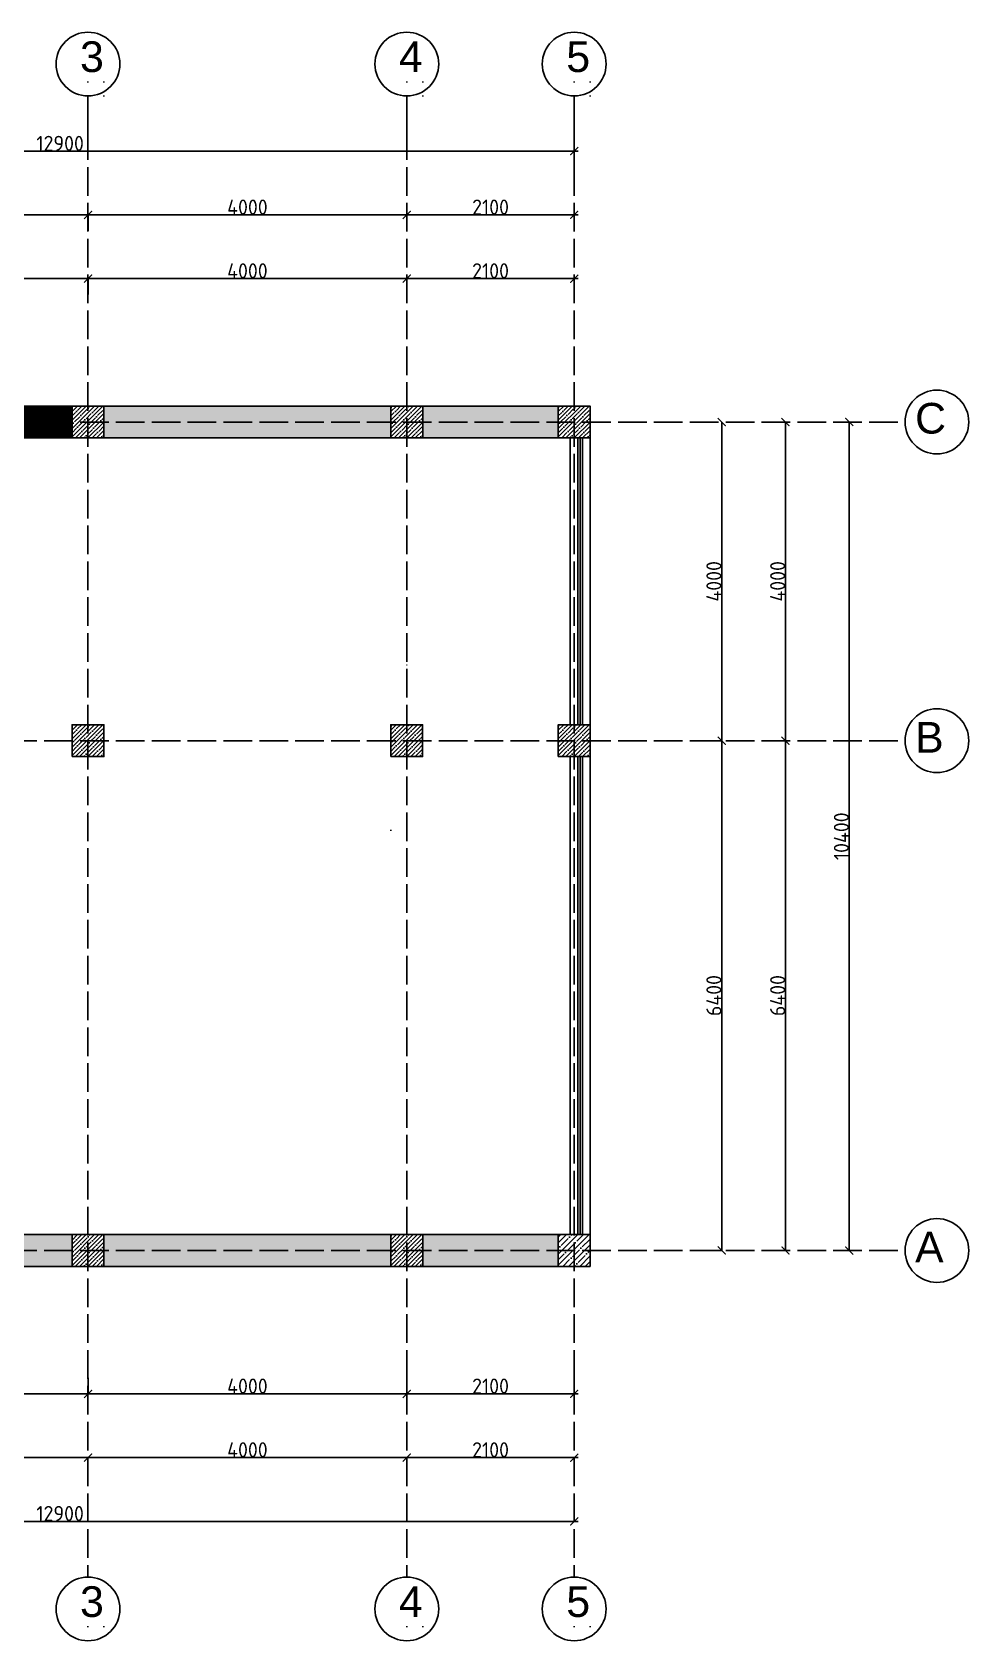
# Model space of a CAD drawing. Header units: millimetres. Extents: x -178199094 to 13669908, y -30538122 to 6091408.
# Drawn here: x 6730033 to 6741783, y 357787 to 377981 of the extents above; entities that cross this region are included whole.
import ezdxf

# ---------------------------------------------------------------- set-up
doc = ezdxf.new("R2010")
doc.units = ezdxf.units.MM
doc.linetypes.add('ACAD_ISO02W100', pattern=[15, 12, -3])
doc.layers.add('Plan 1', color=7, linetype='Continuous')
doc.styles.add('gost', font='GOST Common.ttf')
doc.styles.get("Standard").update_dxf_attribs({"font": 'arial.ttf'})
doc.dimstyles.new('GOST', dxfattribs={"dimtxt": 190, "dimasz": 100, "dimexe": 0.18, "dimexo": 0.06, "dimgap": 3, "dimtad": 1, "dimdec": 0, "dimzin": 0, "dimdsep": 46, "dimtxsty": 'gost', "dimblk": 'ARCHTICK', "dimcen": 0.09, "dimclrt": 256, "dimadec": 0, "dimazin": 0, "dimtfac": 1, "dimtdec": 0, "dimtofl": 0, "dimtmove": 0, "dimatfit": 3, "dimldrblk": 'ARCHTICK', "dimfxl": 200, "dimfxlon": 1, "dimtolj": 1, "dimtzin": 0, "dimarcsym": 0})

# ---------------------------------------------------------------- blocks, each defined once
blk = doc.blocks.new('_ArchTick')
at = {"color": 0, "linetype": 'ByBlock', "const_width": 0.15}
blk.add_lwpolyline([(-0.5, -0.5), (0.5, 0.5)], dxfattribs=at)
blk = doc.blocks.new('*D259')
at = {"color": 0, "lineweight": -2, "transparency": 16777216}
for p, q in [((6725933, 374687), (6725933, 374887)), ((6725933, 374887), (6730733, 374887)), ((6730733, 374687), (6730733, 374887))]:
    blk.add_line(p, q, dxfattribs=at)
at = {"layer": 'Defpoints', "color": 0, "transparency": 16777216}
for p in [(6730733, 374887), (6725933, 373087), (6730733, 373087)]:
    blk.add_point(p, dxfattribs=at)
at = {"color": 0, "lineweight": -2, "transparency": 16777216, "xscale": 100, "yscale": 100, "zscale": 100, "rotation": 180}
blk.add_blockref('_ArchTick', (6725933, 374887), dxfattribs=at)
at = {"color": 0, "lineweight": -2, "transparency": 16777216, "xscale": 100, "yscale": 100, "zscale": 100}
blk.add_blockref('_ArchTick', (6730733, 374887), dxfattribs=at)
at = {"transparency": 16777216, "insert": (6728333, 374985), "char_height": 190, "attachment_point": 5, "style": 'gost'}
blk.add_mtext('\\A1;4800', dxfattribs=at)
blk = doc.blocks.new('*D260')
at = {"color": 0, "lineweight": -2, "transparency": 16777216}
for p, q in [((6730733, 374687), (6730733, 374887)), ((6730733, 374887), (6734733, 374887)), ((6734733, 374687), (6734733, 374887))]:
    blk.add_line(p, q, dxfattribs=at)
at = {"layer": 'Defpoints', "color": 0, "transparency": 16777216}
for p in [(6734733, 374887), (6730733, 373087), (6734733, 373087)]:
    blk.add_point(p, dxfattribs=at)
at = {"color": 0, "lineweight": -2, "transparency": 16777216, "xscale": 100, "yscale": 100, "zscale": 100, "rotation": 180}
blk.add_blockref('_ArchTick', (6730733, 374887), dxfattribs=at)
at = {"color": 0, "lineweight": -2, "transparency": 16777216, "xscale": 100, "yscale": 100, "zscale": 100}
blk.add_blockref('_ArchTick', (6734733, 374887), dxfattribs=at)
at = {"transparency": 16777216, "insert": (6732733, 374985), "char_height": 190, "attachment_point": 5, "style": 'gost'}
blk.add_mtext('\\A1;4000', dxfattribs=at)
blk = doc.blocks.new('*D261')
at = {"color": 0, "lineweight": -2, "transparency": 16777216}
for p, q in [((6734733, 374687), (6734733, 374887)), ((6734733, 374887), (6736833, 374887)), ((6736833, 374687), (6736833, 374887))]:
    blk.add_line(p, q, dxfattribs=at)
at = {"layer": 'Defpoints', "color": 0, "transparency": 16777216}
for p in [(6736833, 374887), (6734733, 373087), (6736833, 373087)]:
    blk.add_point(p, dxfattribs=at)
at = {"color": 0, "lineweight": -2, "transparency": 16777216, "xscale": 100, "yscale": 100, "zscale": 100, "rotation": 180}
blk.add_blockref('_ArchTick', (6734733, 374887), dxfattribs=at)
at = {"color": 0, "lineweight": -2, "transparency": 16777216, "xscale": 100, "yscale": 100, "zscale": 100}
blk.add_blockref('_ArchTick', (6736833, 374887), dxfattribs=at)
at = {"transparency": 16777216, "insert": (6735783, 374985), "char_height": 190, "attachment_point": 5, "style": 'gost'}
blk.add_mtext('\\A1;2100', dxfattribs=at)
blk = doc.blocks.new('*D244')
at = {"color": 0, "lineweight": -2, "transparency": 16777216}
for p, q in [((6725933, 375487), (6725933, 375687)), ((6725933, 375687), (6730733, 375687)), ((6730733, 375487), (6730733, 375687))]:
    blk.add_line(p, q, dxfattribs=at)
at = {"layer": 'Defpoints', "color": 0, "transparency": 16777216}
for p in [(6730733, 375687), (6725933, 373087), (6730733, 373087)]:
    blk.add_point(p, dxfattribs=at)
at = {"color": 0, "lineweight": -2, "transparency": 16777216, "xscale": 100, "yscale": 100, "zscale": 100, "rotation": 180}
blk.add_blockref('_ArchTick', (6725933, 375687), dxfattribs=at)
at = {"color": 0, "lineweight": -2, "transparency": 16777216, "xscale": 100, "yscale": 100, "zscale": 100}
blk.add_blockref('_ArchTick', (6730733, 375687), dxfattribs=at)
at = {"transparency": 16777216, "insert": (6728333, 375785), "char_height": 190, "attachment_point": 5, "style": 'gost'}
blk.add_mtext('\\A1;4800', dxfattribs=at)
blk = doc.blocks.new('*D245')
at = {"color": 0, "lineweight": -2, "transparency": 16777216}
for p, q in [((6730733, 375487), (6730733, 375687)), ((6730733, 375687), (6734733, 375687)), ((6734733, 375487), (6734733, 375687))]:
    blk.add_line(p, q, dxfattribs=at)
at = {"layer": 'Defpoints', "color": 0, "transparency": 16777216}
for p in [(6734733, 375687), (6730733, 373087), (6734733, 373087)]:
    blk.add_point(p, dxfattribs=at)
at = {"color": 0, "lineweight": -2, "transparency": 16777216, "xscale": 100, "yscale": 100, "zscale": 100, "rotation": 180}
blk.add_blockref('_ArchTick', (6730733, 375687), dxfattribs=at)
at = {"color": 0, "lineweight": -2, "transparency": 16777216, "xscale": 100, "yscale": 100, "zscale": 100}
blk.add_blockref('_ArchTick', (6734733, 375687), dxfattribs=at)
at = {"transparency": 16777216, "insert": (6732733, 375785), "char_height": 190, "attachment_point": 5, "style": 'gost'}
blk.add_mtext('\\A1;4000', dxfattribs=at)
blk = doc.blocks.new('*D246')
at = {"color": 0, "lineweight": -2, "transparency": 16777216}
for p, q in [((6734733, 375487), (6734733, 375687)), ((6734733, 375687), (6736833, 375687)), ((6736833, 375487), (6736833, 375687))]:
    blk.add_line(p, q, dxfattribs=at)
at = {"layer": 'Defpoints', "color": 0, "transparency": 16777216}
for p in [(6736833, 375687), (6734733, 373087), (6736833, 373087)]:
    blk.add_point(p, dxfattribs=at)
at = {"color": 0, "lineweight": -2, "transparency": 16777216, "xscale": 100, "yscale": 100, "zscale": 100, "rotation": 180}
blk.add_blockref('_ArchTick', (6734733, 375687), dxfattribs=at)
at = {"color": 0, "lineweight": -2, "transparency": 16777216, "xscale": 100, "yscale": 100, "zscale": 100}
blk.add_blockref('_ArchTick', (6736833, 375687), dxfattribs=at)
at = {"transparency": 16777216, "insert": (6735783, 375785), "char_height": 190, "attachment_point": 5, "style": 'gost'}
blk.add_mtext('\\A1;2100', dxfattribs=at)
blk = doc.blocks.new('*D247')
at = {"color": 0, "lineweight": -2, "transparency": 16777216}
for p, q in [((6723933, 376287), (6723933, 376487)), ((6723933, 376487), (6736833, 376487)), ((6736833, 376287), (6736833, 376487))]:
    blk.add_line(p, q, dxfattribs=at)
at = {"layer": 'Defpoints', "color": 0, "transparency": 16777216}
for p in [(6736833, 376487), (6723933, 373087), (6736833, 373087)]:
    blk.add_point(p, dxfattribs=at)
at = {"color": 0, "lineweight": -2, "transparency": 16777216, "xscale": 100, "yscale": 100, "zscale": 100, "rotation": 180}
blk.add_blockref('_ArchTick', (6723933, 376487), dxfattribs=at)
at = {"color": 0, "lineweight": -2, "transparency": 16777216, "xscale": 100, "yscale": 100, "zscale": 100}
blk.add_blockref('_ArchTick', (6736833, 376487), dxfattribs=at)
at = {"transparency": 16777216, "insert": (6730383, 376585), "char_height": 190, "attachment_point": 5, "style": 'gost'}
blk.add_mtext('\\A1;12900', dxfattribs=at)
blk = doc.blocks.new('*D264')
at = {"color": 0, "lineweight": -2, "transparency": 16777216}
for p, q in [((6725933, 361087), (6725933, 360887)), ((6730733, 361087), (6730733, 360887)), ((6725933, 360887), (6730733, 360887))]:
    blk.add_line(p, q, dxfattribs=at)
at = {"layer": 'Defpoints', "color": 0, "transparency": 16777216}
for p in [(6725933, 362687), (6730733, 362687), (6730733, 360887)]:
    blk.add_point(p, dxfattribs=at)
at = {"color": 0, "lineweight": -2, "transparency": 16777216, "xscale": 100, "yscale": 100, "zscale": 100, "rotation": 180}
blk.add_blockref('_ArchTick', (6725933, 360887), dxfattribs=at)
at = {"color": 0, "lineweight": -2, "transparency": 16777216, "xscale": 100, "yscale": 100, "zscale": 100}
blk.add_blockref('_ArchTick', (6730733, 360887), dxfattribs=at)
at = {"transparency": 16777216, "insert": (6728333, 360985), "char_height": 190, "attachment_point": 5, "style": 'gost'}
blk.add_mtext('\\A1;4800', dxfattribs=at)
blk = doc.blocks.new('*D267')
at = {"color": 0, "lineweight": -2, "transparency": 16777216}
for p, q in [((6730733, 361087), (6730733, 360887)), ((6734733, 361087), (6734733, 360887)), ((6730733, 360887), (6734733, 360887))]:
    blk.add_line(p, q, dxfattribs=at)
at = {"layer": 'Defpoints', "color": 0, "transparency": 16777216}
for p in [(6730733, 362687), (6734733, 362687), (6734733, 360887)]:
    blk.add_point(p, dxfattribs=at)
at = {"color": 0, "lineweight": -2, "transparency": 16777216, "xscale": 100, "yscale": 100, "zscale": 100, "rotation": 180}
blk.add_blockref('_ArchTick', (6730733, 360887), dxfattribs=at)
at = {"color": 0, "lineweight": -2, "transparency": 16777216, "xscale": 100, "yscale": 100, "zscale": 100}
blk.add_blockref('_ArchTick', (6734733, 360887), dxfattribs=at)
at = {"transparency": 16777216, "insert": (6732733, 360985), "char_height": 190, "attachment_point": 5, "style": 'gost'}
blk.add_mtext('\\A1;4000', dxfattribs=at)
blk = doc.blocks.new('*D268')
at = {"color": 0, "lineweight": -2, "transparency": 16777216}
for p, q in [((6734733, 361087), (6734733, 360887)), ((6736833, 361087), (6736833, 360887)), ((6734733, 360887), (6736833, 360887))]:
    blk.add_line(p, q, dxfattribs=at)
at = {"layer": 'Defpoints', "color": 0, "transparency": 16777216}
for p in [(6734733, 362687), (6736833, 362687), (6736833, 360887)]:
    blk.add_point(p, dxfattribs=at)
at = {"color": 0, "lineweight": -2, "transparency": 16777216, "xscale": 100, "yscale": 100, "zscale": 100, "rotation": 180}
blk.add_blockref('_ArchTick', (6734733, 360887), dxfattribs=at)
at = {"color": 0, "lineweight": -2, "transparency": 16777216, "xscale": 100, "yscale": 100, "zscale": 100}
blk.add_blockref('_ArchTick', (6736833, 360887), dxfattribs=at)
at = {"transparency": 16777216, "insert": (6735783, 360985), "char_height": 190, "attachment_point": 5, "style": 'gost'}
blk.add_mtext('\\A1;2100', dxfattribs=at)
blk = doc.blocks.new('*D254')
at = {"color": 0, "lineweight": -2, "transparency": 16777216}
for p, q in [((6725933, 360287), (6725933, 360087)), ((6725933, 360087), (6730733, 360087)), ((6730733, 360087), (6730733, 360087))]:
    blk.add_line(p, q, dxfattribs=at)
at = {"layer": 'Defpoints', "color": 0, "transparency": 16777216}
for p in [(6725933, 362687), (6730733, 360087), (6730733, 360087)]:
    blk.add_point(p, dxfattribs=at)
at = {"color": 0, "lineweight": -2, "transparency": 16777216, "xscale": 100, "yscale": 100, "zscale": 100, "rotation": 180}
blk.add_blockref('_ArchTick', (6725933, 360087), dxfattribs=at)
at = {"color": 0, "lineweight": -2, "transparency": 16777216, "xscale": 100, "yscale": 100, "zscale": 100}
blk.add_blockref('_ArchTick', (6730733, 360087), dxfattribs=at)
at = {"transparency": 16777216, "insert": (6728333, 360185), "char_height": 190, "attachment_point": 5, "style": 'gost'}
blk.add_mtext('\\A1;4800', dxfattribs=at)
blk = doc.blocks.new('*D255')
at = {"color": 0, "lineweight": -2, "transparency": 16777216}
for p, q in [((6730733, 360087), (6730733, 360087)), ((6730733, 360087), (6734733, 360087)), ((6734733, 360087), (6734733, 360087))]:
    blk.add_line(p, q, dxfattribs=at)
at = {"layer": 'Defpoints', "color": 0, "transparency": 16777216}
for p in [(6730733, 360087), (6734733, 360087), (6734733, 360087)]:
    blk.add_point(p, dxfattribs=at)
at = {"color": 0, "lineweight": -2, "transparency": 16777216, "xscale": 100, "yscale": 100, "zscale": 100, "rotation": 180}
blk.add_blockref('_ArchTick', (6730733, 360087), dxfattribs=at)
at = {"color": 0, "lineweight": -2, "transparency": 16777216, "xscale": 100, "yscale": 100, "zscale": 100}
blk.add_blockref('_ArchTick', (6734733, 360087), dxfattribs=at)
at = {"transparency": 16777216, "insert": (6732733, 360185), "char_height": 190, "attachment_point": 5, "style": 'gost'}
blk.add_mtext('\\A1;4000', dxfattribs=at)
blk = doc.blocks.new('*D256')
at = {"color": 0, "lineweight": -2, "transparency": 16777216}
for p, q in [((6734733, 360087), (6734733, 360087)), ((6734733, 360087), (6736833, 360087)), ((6736833, 360087), (6736833, 360087))]:
    blk.add_line(p, q, dxfattribs=at)
at = {"layer": 'Defpoints', "color": 0, "transparency": 16777216}
for p in [(6734733, 360087), (6736833, 360087), (6736833, 360087)]:
    blk.add_point(p, dxfattribs=at)
at = {"color": 0, "lineweight": -2, "transparency": 16777216, "xscale": 100, "yscale": 100, "zscale": 100, "rotation": 180}
blk.add_blockref('_ArchTick', (6734733, 360087), dxfattribs=at)
at = {"color": 0, "lineweight": -2, "transparency": 16777216, "xscale": 100, "yscale": 100, "zscale": 100}
blk.add_blockref('_ArchTick', (6736833, 360087), dxfattribs=at)
at = {"transparency": 16777216, "insert": (6735783, 360185), "char_height": 190, "attachment_point": 5, "style": 'gost'}
blk.add_mtext('\\A1;2100', dxfattribs=at)
blk = doc.blocks.new('*D269')
at = {"color": 0, "lineweight": -2, "transparency": 16777216}
for p, q in [((6723933, 359487), (6723933, 359287)), ((6736833, 359487), (6736833, 359287)), ((6723933, 359287), (6736833, 359287))]:
    blk.add_line(p, q, dxfattribs=at)
at = {"layer": 'Defpoints', "color": 0, "transparency": 16777216}
for p in [(6723933, 362687), (6736833, 362687), (6736833, 359287)]:
    blk.add_point(p, dxfattribs=at)
at = {"color": 0, "lineweight": -2, "transparency": 16777216, "xscale": 100, "yscale": 100, "zscale": 100, "rotation": 180}
blk.add_blockref('_ArchTick', (6723933, 359287), dxfattribs=at)
at = {"color": 0, "lineweight": -2, "transparency": 16777216, "xscale": 100, "yscale": 100, "zscale": 100}
blk.add_blockref('_ArchTick', (6736833, 359287), dxfattribs=at)
at = {"transparency": 16777216, "insert": (6730383, 359385), "char_height": 190, "attachment_point": 5, "style": 'gost'}
blk.add_mtext('\\A1;12900', dxfattribs=at)
blk = doc.blocks.new('*D270')
at = {"color": 0, "lineweight": -2, "transparency": 16777216}
for p, q in [((6738483, 369087), (6738683, 369087)), ((6738683, 362687), (6738683, 369087)), ((6738483, 362687), (6738683, 362687))]:
    blk.add_line(p, q, dxfattribs=at)
at = {"layer": 'Defpoints', "color": 0, "transparency": 16777216}
for p in [(6736833, 369087), (6738683, 369087), (6736833, 362687)]:
    blk.add_point(p, dxfattribs=at)
at = {"color": 0, "lineweight": -2, "transparency": 16777216, "xscale": 100, "yscale": 100, "zscale": 100}
for p, rotation in [((6738683, 369087), 90), ((6738683, 362687), 270)]:
    blk.add_blockref('_ArchTick', p, dxfattribs=dict(at, rotation=rotation))
at = {"transparency": 16777216, "insert": (6738585, 365887), "char_height": 190, "attachment_point": 5, "rotation": 90, "style": 'gost'}
blk.add_mtext('\\A1;6400', dxfattribs=at)
blk = doc.blocks.new('*D271')
at = {"color": 0, "lineweight": -2, "transparency": 16777216}
for p, q in [((6738683, 373087), (6738683, 373087)), ((6738683, 369087), (6738683, 373087)), ((6738483, 369087), (6738683, 369087))]:
    blk.add_line(p, q, dxfattribs=at)
at = {"layer": 'Defpoints', "color": 0, "transparency": 16777216}
for p in [(6738683, 373087), (6738683, 373087), (6736833, 369087)]:
    blk.add_point(p, dxfattribs=at)
at = {"color": 0, "lineweight": -2, "transparency": 16777216, "xscale": 100, "yscale": 100, "zscale": 100}
for p, rotation in [((6738683, 373087), 90), ((6738683, 369087), 270)]:
    blk.add_blockref('_ArchTick', p, dxfattribs=dict(at, rotation=rotation))
at = {"transparency": 16777216, "insert": (6738585, 371087), "char_height": 190, "attachment_point": 5, "rotation": 90, "style": 'gost'}
blk.add_mtext('\\A1;4000', dxfattribs=at)
blk = doc.blocks.new('*D272')
at = {"color": 0, "lineweight": -2, "transparency": 16777216}
for p, q in [((6739483, 369087), (6739483, 369087)), ((6739483, 362687), (6739483, 369087)), ((6739483, 362687), (6739483, 362687))]:
    blk.add_line(p, q, dxfattribs=at)
at = {"layer": 'Defpoints', "color": 0, "transparency": 16777216}
for p in [(6739483, 369087), (6739483, 369087), (6739483, 362687)]:
    blk.add_point(p, dxfattribs=at)
at = {"color": 0, "lineweight": -2, "transparency": 16777216, "xscale": 100, "yscale": 100, "zscale": 100}
for p, rotation in [((6739483, 369087), 90), ((6739483, 362687), 270)]:
    blk.add_blockref('_ArchTick', p, dxfattribs=dict(at, rotation=rotation))
at = {"transparency": 16777216, "insert": (6739385, 365887), "char_height": 190, "attachment_point": 5, "rotation": 90, "style": 'gost'}
blk.add_mtext('\\A1;6400', dxfattribs=at)
blk = doc.blocks.new('*D273')
at = {"color": 0, "lineweight": -2, "transparency": 16777216}
for p, q in [((6739483, 373087), (6739483, 373087)), ((6739483, 369087), (6739483, 373087)), ((6739483, 369087), (6739483, 369087))]:
    blk.add_line(p, q, dxfattribs=at)
at = {"layer": 'Defpoints', "color": 0, "transparency": 16777216}
for p in [(6739483, 373087), (6739483, 373087), (6739483, 369087)]:
    blk.add_point(p, dxfattribs=at)
at = {"color": 0, "lineweight": -2, "transparency": 16777216, "xscale": 100, "yscale": 100, "zscale": 100}
for p, rotation in [((6739483, 373087), 90), ((6739483, 369087), 270)]:
    blk.add_blockref('_ArchTick', p, dxfattribs=dict(at, rotation=rotation))
at = {"transparency": 16777216, "insert": (6739385, 371087), "char_height": 190, "attachment_point": 5, "rotation": 90, "style": 'gost'}
blk.add_mtext('\\A1;4000', dxfattribs=at)
blk = doc.blocks.new('*D257')
at = {"color": 0, "lineweight": -2, "transparency": 16777216}
for p, q in [((6740083, 373087), (6740283, 373087)), ((6740283, 362687), (6740283, 373087)), ((6740083, 362687), (6740283, 362687))]:
    blk.add_line(p, q, dxfattribs=at)
at = {"layer": 'Defpoints', "color": 0, "transparency": 16777216}
for p in [(6736833, 373087), (6740283, 373087), (6736833, 362687)]:
    blk.add_point(p, dxfattribs=at)
at = {"color": 0, "lineweight": -2, "transparency": 16777216, "xscale": 100, "yscale": 100, "zscale": 100}
for p, rotation in [((6740283, 373087), 90), ((6740283, 362687), 270)]:
    blk.add_blockref('_ArchTick', p, dxfattribs=dict(at, rotation=rotation))
at = {"transparency": 16777216, "insert": (6740185, 367887), "char_height": 190, "attachment_point": 5, "rotation": 90, "style": 'gost'}
blk.add_mtext('\\A1;10400', dxfattribs=at)

msp = doc.modelspace()

# ---------------------------------------------------------------- hatches: boundary and pattern name
at = {"true_color": 0x636466, "transparency": 33554687}
h = msp.add_hatch(color=251, dxfattribs=at)
h.dxf.hatch_style = 1
h.paths.add_polyline_path([(6724332.86757, 372886.93833), (6724472.86757, 372886.93833), (6724472.86757, 373086.93833), (6724132.86757, 373086.93833), (6724132.86757, 372886.93833), (6723932.86757, 372886.93833), (6723932.86757, 372486.93833), (6724332.86757, 372486.93833)])
h.paths.add_polyline_path([(6723932.86757, 372886.93833), (6723732.86757, 372886.93833), (6723732.86757, 372486.93833), (6723932.86757, 372486.93833)])
h.paths.add_polyline_path([(6724472.86757, 373286.93833), (6724132.86757, 373286.93833), (6724132.86757, 373086.93833), (6724472.86757, 373086.93833)])
h.paths.add_polyline_path([(6725732.86757, 373286.93833), (6725432.86757, 373286.93833), (6725432.86757, 373086.93833), (6725732.86757, 373086.93833)])
h.paths.add_polyline_path([(6725732.86757, 373086.93833), (6725432.86757, 373086.93833), (6725432.86757, 372886.93833), (6725732.86757, 372886.93833)])
h.paths.add_polyline_path([(6734532.65719, 373286.93833), (6730932.65719, 373286.93833), (6730932.65719, 373086.93833), (6734532.65719, 373086.93833)])
h.paths.add_polyline_path([(6734532.65719, 373086.93833), (6730932.65719, 373086.93833), (6730932.65719, 372886.93833), (6734532.65719, 372886.93833)])
h.paths.add_polyline_path([(6736632.65719, 373286.93833), (6734932.65719, 373286.93833), (6734932.65719, 373086.93833), (6736632.65719, 373086.93833)])
h.paths.add_polyline_path([(6736632.65719, 373086.93833), (6734932.65719, 373086.93833), (6734932.65719, 372886.93833), (6736632.65719, 372886.93833)])
h.paths.add_polyline_path([(6725732.86757, 362686.93833), (6724132.86757, 362686.93833), (6724132.86757, 362486.93833), (6725732.86757, 362486.93833)])
h.paths.add_polyline_path([(6725732.86757, 362886.93833), (6724132.86757, 362886.93833), (6724132.86757, 362686.93833), (6725732.86757, 362686.93833)])
h.paths.add_polyline_path([(6730532.65719, 362886.93833), (6726132.86757, 362886.93833), (6726132.86757, 362686.93833), (6730532.65719, 362686.93833)])
h.paths.add_polyline_path([(6730532.65719, 362686.93833), (6726132.86757, 362686.93833), (6726132.86757, 362486.93833), (6730532.65719, 362486.93833)])
h.paths.add_polyline_path([(6734532.65719, 362886.93833), (6730932.65719, 362886.93833), (6730932.65719, 362686.93833), (6734532.65719, 362686.93833)])
h.paths.add_polyline_path([(6734532.65719, 362686.93833), (6730932.65719, 362686.93833), (6730932.65719, 362486.93833), (6734532.65719, 362486.93833)])
h.paths.add_polyline_path([(6736632.65719, 362886.93833), (6734932.65719, 362886.93833), (6734932.65719, 362686.93833), (6736632.65719, 362686.93833)])
h.paths.add_polyline_path([(6736632.65719, 362686.93833), (6734932.65719, 362686.93833), (6734932.65719, 362486.93833), (6736632.65719, 362486.93833)])
h = msp.add_hatch(dxfattribs=at)
h.set_pattern_fill('ANSI31', color=251, scale=10)
h.set_pattern_definition([(45, (6726429.5858, 373205.2879), (-0.88388348, 0.88388348), [])])
h.paths.add_polyline_path([(6730532.65719, 373286.93833), (6726132.86757, 373286.93833), (6726132.86757, 373086.93833), (6730532.65719, 373086.93833)])
h.paths.add_polyline_path([(6730532.65719, 373086.93833), (6726132.86757, 373086.93833), (6726132.86757, 372886.93833), (6729932.86757, 372886.93833), (6730132.86757, 372886.93833), (6730532.65719, 372886.93833)])
at = {"transparency": 33554687}
h = msp.add_hatch(dxfattribs=at)
h.set_pattern_fill('ANSI35', color=1, scale=300)
h.set_pattern_definition([(45, (6672411.475, 349885.905), (-53.03301, 53.03301), []), (45, (6672464.51, 349885.905), (-53.03301, 53.03301), [93.75, -18.75, 0, -18.75])])
h.paths.add_polyline_path([(6730932.65719, 373286.93833), (6730532.65719, 373286.93833), (6730532.65719, 372886.93833), (6730932.65719, 372886.93833)])
h = msp.add_hatch(dxfattribs=at)
h.set_pattern_fill('ANSI35', color=1, scale=300)
h.set_pattern_definition([(45, (6676411.475, 349885.905), (-53.03301, 53.03301), []), (45, (6676464.51, 349885.905), (-53.03301, 53.03301), [93.75, -18.75, 0, -18.75])])
h.paths.add_polyline_path([(6734932.65719, 373286.93833), (6734532.65719, 373286.93833), (6734532.65719, 372886.93833), (6734932.65719, 372886.93833)])
h = msp.add_hatch(dxfattribs=at)
h.set_pattern_fill('ANSI35', color=1, scale=300)
h.set_pattern_definition([(45, (6678511.475, 349885.905), (-53.03301, 53.03301), []), (45, (6678564.51, 349885.905), (-53.03301, 53.03301), [93.75, -18.75, 0, -18.75])])
h.paths.add_polyline_path([(6737032.65719, 373286.93833), (6736632.65719, 373286.93833), (6736632.65719, 372886.93833), (6737032.65719, 372886.93833)])
h = msp.add_hatch(dxfattribs=at)
h.set_pattern_fill('ANSI35', color=1, scale=300)
h.set_pattern_definition([(45, (6672411.685, 345885.905), (-53.03301, 53.03301), []), (45, (6672464.72, 345885.905), (-53.03301, 53.03301), [93.75, -18.75, 0, -18.75])])
h.paths.add_polyline_path([(6730932.86778, 369286.93833), (6730532.86778, 369286.93833), (6730532.86778, 368886.93833), (6730932.86778, 368886.93833)])
h = msp.add_hatch(color=252, dxfattribs=at)
h.dxf.hatch_style = 1
h.paths.add_polyline_path([(6734531.38704, 369287.27384), (6734531.38681, 369286.93822), (6734531.38704, 369286.93833)])
h = msp.add_hatch(dxfattribs=at)
h.set_pattern_fill('ANSI35', color=1, scale=300)
h.set_pattern_definition([(45, (6676410.205, 345886.24), (-53.03301, 53.03301), []), (45, (6676463.24, 345886.24), (-53.03301, 53.03301), [93.75, -18.75, 0, -18.75])])
h.paths.add_polyline_path([(6734931.38704, 369287.27384), (6734531.38704, 369287.27384), (6734531.38704, 368887.27384), (6734931.38704, 368887.27384)])
h = msp.add_hatch(dxfattribs=at)
h.set_pattern_fill('ANSI35', color=1, scale=300)
h.set_pattern_definition([(45, (6678511.475, 345885.905), (-53.03301, 53.03301), []), (45, (6678564.51, 345885.905), (-53.03301, 53.03301), [93.75, -18.75, 0, -18.75])])
h.paths.add_polyline_path([(6737032.65719, 369286.93833), (6736632.65719, 369286.93833), (6736632.65719, 368886.93833), (6737032.65719, 368886.93833)])
h = msp.add_hatch(dxfattribs=at)
h.set_pattern_fill('ANSI35', color=1, scale=300)
h.set_pattern_definition([(45, (6672411.475, 339485.905), (-53.03301, 53.03301), []), (45, (6672464.51, 339485.905), (-53.03301, 53.03301), [93.75, -18.75, 0, -18.75])])
h.paths.add_polyline_path([(6730932.65719, 362886.93833), (6730532.65719, 362886.93833), (6730532.65719, 362486.93833), (6730932.65719, 362486.93833)])
h = msp.add_hatch(dxfattribs=at)
h.set_pattern_fill('ANSI35', color=1, scale=300)
h.set_pattern_definition([(45, (6676411.475, 339486.24), (-53.03301, 53.03301), []), (45, (6676464.51, 339486.24), (-53.03301, 53.03301), [93.75, -18.75, 0, -18.75])])
h.paths.add_polyline_path([(6734932.65719, 362887.27384), (6734532.65719, 362887.27384), (6734532.65719, 362487.27384), (6734932.65719, 362487.27384)])
at = {"lineweight": 30, "transparency": 33554687}
h = msp.add_hatch(dxfattribs=at)
h.set_pattern_fill('ANSI35', color=1, scale=400)
h.set_pattern_definition([(45, (6671208.74, 349685.91), (-70.71068, 70.71068), []), (45, (6671279.45, 349685.91), (-70.71068, 70.71068), [125, -25, 0, -25])])
h.paths.add_polyline_path([(6736632.65719, 362886.93833), (6736632.65719, 362486.93833), (6737032.65719, 362486.93833), (6737032.65719, 362886.93833)])

# ---------------------------------------------------------------- linework, layer by layer
at = {"color": 18, "true_color": 0x000000}
for p, q in [((6730132.86757, 372886.93833), (6736682.86757, 372886.93833)), ((6734731.38685, 372886.93833), (6734731.38685, 372887.03568)), ((6724132.86757, 362886.93833), (6736682.86757, 362886.93833))]:
    msp.add_line(p, q, dxfattribs=at)
for p, q in [((6734931.38683, 372886.93833), (6734731.38683, 372886.93833)), ((6734732.65719, 370036.93833), (6734731.38704, 370036.93833)), ((6730732.86757, 369286.93833), (6730932.86778, 369286.93833)), ((6734931.38704, 369286.93833), (6734731.38704, 369286.93833)), ((6734931.38683, 369127.13827), (6734930.11648, 369127.13827))]:
    msp.add_line(p, q)
for points in [[(6730732.65719, 376487.11833), (6730732.65719, 377187.11833)], [(6734732.65719, 376487.11833), (6734732.65719, 377187.11833)], [(6736832.65719, 376487.11833), (6736832.65719, 377187.11833)], [(6726132.38765, 373286.93833), (6736632.65719, 373286.93833)], [(6730132.86757, 372886.93833), (6729932.86757, 372886.93833)], [(6730132.86757, 372886.93833), (6734732.86757, 372886.93833)], [(6730132.86757, 372886.93833), (6734732.86757, 372886.93833)], [(6734681.38683, 372886.93833), (6734931.38683, 372886.93833)], [(6736782.65719, 372886.93833), (6736782.65719, 369286.93833)], [(6736982.65719, 372886.93833), (6736782.65719, 372886.93833)], [(6737032.65719, 372886.93833), (6737032.65719, 369286.93833)], [(6734731.38704, 370036.26747), (6734731.38704, 370036.93833)], [(6734533.92756, 369287.27384), (6734533.92756, 369286.93833)], [(6736782.65719, 368886.93833), (6736782.65719, 362886.93833)], [(6737032.65719, 368886.93833), (6736882.65719, 368886.93833)], [(6737032.65719, 368886.93833), (6737032.65719, 362886.93833)], [(6724132.86757, 362486.93833), (6737032.65719, 362486.93833)], [(6734681.38683, 362486.93255), (6734931.38683, 362486.93255)]]:
    msp.add_lwpolyline(points, dxfattribs=at)
for points in [[(6730532.65719, 372886.93833), (6730932.65719, 372886.93833), (6730932.65719, 373286.93833), (6730532.65719, 373286.93833)], [(6734532.65719, 372886.93833), (6734932.65719, 372886.93833), (6734932.65719, 373286.93833), (6734532.65719, 373286.93833)], [(6736632.65719, 372886.93833), (6737032.65719, 372886.93833), (6737032.65719, 373286.93833), (6736632.65719, 373286.93833)], [(6730532.86778, 368886.93833), (6730932.86778, 368886.93833), (6730932.86778, 369286.93833), (6730532.86778, 369286.93833)], [(6734531.38704, 368887.27384), (6734931.38704, 368887.27384), (6734931.38704, 369287.27384), (6734531.38704, 369287.27384)], [(6736632.65719, 368886.93833), (6737032.65719, 368886.93833), (6737032.65719, 369286.93833), (6736632.65719, 369286.93833)], [(6730532.65719, 362486.93833), (6730932.65719, 362486.93833), (6730932.65719, 362886.93833), (6730532.65719, 362886.93833)], [(6734532.65719, 362487.27384), (6734932.65719, 362487.27384), (6734932.65719, 362887.27384), (6734532.65719, 362887.27384)]]:
    msp.add_lwpolyline(points, close=True)
at = {"color": 152, "true_color": 0x2776bb}
for points in [[(6735006.38683, 372886.93833), (6734606.38683, 372886.93833)], [(6736877.65719, 372886.93833), (6736877.65719, 369286.93833)], [(6736906.14726, 372886.93833), (6736906.14726, 369286.93833)], [(6736937.65719, 372886.93833), (6736937.65719, 369286.93833)], [(6734531.38704, 369127.13827), (6734531.38683, 369127.13827)], [(6734931.38683, 369127.13827), (6734930.11648, 369127.13827)], [(6736877.65719, 368886.93833), (6736877.65719, 362886.93833)], [(6736907.65719, 368886.93833), (6736907.65719, 362886.93833)], [(6736937.65719, 368886.93833), (6736937.65719, 362886.93833)], [(6737032.65719, 362886.93833), (6737032.65719, 362486.93833)], [(6731232.65719, 362486.93833), (6730832.65719, 362486.93833)], [(6735031.38698, 362486.93255), (6734631.38698, 362486.93255)], [(6737032.65719, 362486.93833), (6736632.65719, 362486.93833)]]:
    msp.add_lwpolyline(points, dxfattribs=at)
msp.add_lwpolyline([(6734732.65719, 370036.93833), (6734731.38704, 370036.93833)], close=True, dxfattribs=at)
at = {"color": 18, "lineweight": 30, "true_color": 0x000000}
msp.add_lwpolyline([(6736632.65719, 362486.93833), (6737032.65719, 362486.93833), (6737032.65719, 362886.93833), (6736632.65719, 362886.93833)], close=True, dxfattribs=at)
at = {"color": 18, "true_color": 0x000000}
for centre in [(6730732.65719, 377580.86143), (6734732.65719, 377580.86143), (6736832.65719, 377580.86143), (6741382.86757, 373086.93833), (6741382.86757, 369086.93833), (6741382.86757, 362686.93833), (6730732.65719, 358187.11833), (6734732.65719, 358187.11833), (6736832.65719, 358187.11833)]:
    msp.add_circle(centre, 400, dxfattribs=at)
at = {"layer": 'Plan 1', "color": 251, "linetype": 'ACAD_ISO02W100', "ltscale": 30, "true_color": 0x636466}
for p, q in [((6730732.65719, 377350.88209), (6730732.65719, 377363.39589)), ((6730932.65719, 377350.88209), (6730932.65719, 377363.39589)), ((6734732.65719, 377350.88209), (6734732.65719, 377363.39589)), ((6734932.65719, 377350.88209), (6734932.65719, 377363.39589)), ((6736832.65719, 377350.88209), (6736832.65719, 377363.39589)), ((6737032.65719, 377350.88209), (6737032.65719, 377363.39589)), ((6730732.65719, 377174.60453), (6730732.65719, 377187.11833)), ((6730932.65719, 377174.60453), (6730932.65719, 377187.11833)), ((6734732.65719, 377174.60453), (6734732.65719, 377187.11833)), ((6734932.65719, 377174.60453), (6734932.65719, 377187.11833)), ((6736832.65719, 377174.60453), (6736832.65719, 377187.11833)), ((6737032.65719, 377174.60453), (6737032.65719, 377187.11833)), ((6723932.86757, 376486.93833), (6736882.86757, 376486.93833)), ((6723932.86757, 375686.93833), (6736882.86757, 375686.93833)), ((6723932.86757, 374886.93833), (6736882.86757, 374886.93833)), ((6738682.86757, 362686.93833), (6738682.86757, 373086.93833)), ((6739482.86757, 362686.93833), (6739482.86757, 373086.93833)), ((6734531.48416, 367956.95899), (6734531.48416, 367969.4728)), ((6723932.86757, 360886.93833), (6736882.86757, 360886.93833)), ((6723932.86757, 360086.93833), (6736882.86757, 360086.93833)), ((6723932.86757, 359286.93833), (6736882.86757, 359286.93833)), ((6730732.65719, 357957.13899), (6730732.65719, 357969.6528)), ((6730932.65719, 357957.13899), (6730932.65719, 357969.6528)), ((6734732.65719, 357957.13899), (6734732.65719, 357969.6528)), ((6734932.65719, 357957.13899), (6734932.65719, 357969.6528)), ((6736832.65719, 357957.13899), (6736832.65719, 357969.6528)), ((6737032.65719, 357957.13899), (6737032.65719, 357969.6528))]:
    msp.add_line(p, q, dxfattribs=at)
for points in [[(6730732.65719, 377187.11833), (6730732.65719, 358587.11833)], [(6734732.65719, 377187.11833), (6734732.65719, 358587.11833)], [(6736832.65719, 377187.11833), (6736832.65719, 358587.11833)], [(6719832.86757, 373086.93833), (6740982.86757, 373086.93833)], [(6740283.04757, 373086.92448), (6740282.86757, 362686.92448)], [(6719832.86757, 369086.93833), (6740982.86757, 369086.93833)], [(6719832.86757, 362686.93833), (6740982.86757, 362686.93833)]]:
    msp.add_lwpolyline(points, dxfattribs=at)

# ---------------------------------------------------------------- texts
at = {"layer": 'Plan 1', "char_height": 384.87481, "attachment_point": 1}
for s, insert in [('3', (6730633.16427, 377865.62371)), ('4', (6734633.16427, 377865.62371)), ('5', (6736733.16427, 377865.62371)), ('3', (6730633.16427, 358471.88061)), ('4', (6734633.16427, 358471.88061)), ('5', (6736733.16427, 358471.88061))]:
    msp.add_mtext_dynamic_manual_height_columns(s, width=384.8748082, gutter_width=0.54982, heights=[0], dxfattribs=dict(at, insert=insert))
at = {"layer": 'Plan 1', "char_height": 384.8748082, "attachment_point": 7, "style": 'gost'}
for s, insert in [('{\\fArial|b0|i0|c0|p34;C}', (6741108.90736, 372936.50041)), ('{\\fArial|b0|i0|c0|p34;B}', (6741108.90736, 368936.50041)), ('{\\fArial|b0|i0|c238|p34;A}', (6741108.90736, 362536.50041))]:
    msp.add_mtext_dynamic_manual_height_columns(s, width=384.8748082, gutter_width=0.54982, heights=[0], dxfattribs=dict(at, insert=insert))

# ---------------------------------------------------------------- dimensions: what is measured, and where the dimension line sits
at = {"color": 18, "true_color": 0x000000}
for base, p1, p2, picture, middle in [((6736832.65719, 376486.93833), (6723932.86757, 373086.93833), (6736832.65719, 373086.93833), '*D247', (6730382.76238, 376584.93833)), ((6736832.65719, 359286.93833), (6723932.86757, 362686.93833), (6736832.65719, 362686.93833), '*D269', (6730382.76238, 359384.93833))]:
    dim = msp.add_linear_dim(base=base, p1=p1, p2=p2, dimstyle='GOST', dxfattribs=at)
    dim.commit()
    dim.dimension.update_dxf_attribs({"geometry": picture, "text_midpoint": middle})
for base, p1, p2, picture, middle in [((6730732.65719, 375686.93833), (6725932.86757, 373086.93833), (6730732.65719, 373086.93833), '*D244', (6728332.76238, 375784.93833)), ((6734732.65719, 375686.93833), (6730732.65719, 373086.93833), (6734732.65719, 373086.93833), '*D245', (6732732.65719, 375784.93833)), ((6736832.65719, 375686.93833), (6734732.65719, 373086.93833), (6736832.65719, 373086.93833), '*D246', (6735782.65719, 375784.93833)), ((6730732.65719, 374886.93833), (6725932.86757, 373086.93833), (6730732.65719, 373086.93833), '*D259', (6728332.76238, 374984.93833)), ((6734732.65719, 374886.93833), (6730732.65719, 373086.93833), (6734732.65719, 373086.93833), '*D260', (6732732.65719, 374984.93833)), ((6736832.65719, 374886.93833), (6734732.65719, 373086.93833), (6736832.65719, 373086.93833), '*D261', (6735782.65719, 374984.93833)), ((6730732.65719, 360886.93833), (6725932.86757, 362686.93833), (6730732.65719, 362686.93833), '*D264', (6728332.76238, 360984.93833)), ((6730732.65719, 360086.93833), (6725932.86757, 362686.93833), (6730732.65719, 360086.93833), '*D254', (6728332.76238, 360184.93833)), ((6734732.65719, 360886.93833), (6730732.65719, 362686.93833), (6734732.65719, 362687.27384), '*D267', (6732732.65719, 360984.93833)), ((6736832.65719, 360886.93833), (6734732.65719, 362687.27384), (6736832.65719, 362686.93833), '*D268', (6735782.65719, 360984.93833)), ((6734732.65719, 360086.93833), (6730732.65719, 360086.93833), (6734732.65719, 360086.93833), '*D255', (6732732.65719, 360184.93833)), ((6736832.65719, 360086.93833), (6734732.65719, 360086.93833), (6736832.65719, 360086.93833), '*D256', (6735782.65719, 360184.93833))]:
    dim = msp.add_linear_dim(base=base, p1=p1, p2=p2, dimstyle='GOST', override={"dimtmove": 1}, dxfattribs=at)
    dim.commit()
    dim.dimension.update_dxf_attribs({"geometry": picture, "text_midpoint": middle})
for base, p1, p2, picture, middle in [((6738682.86757, 373086.93833), (6736832.65719, 369086.93833), (6738682.86757, 373086.93833), '*D271', (6738584.86757, 371086.93833)), ((6739482.86757, 373086.93833), (6739482.86757, 369086.93833), (6739482.86757, 373086.93833), '*D273', (6739384.86757, 371086.93833))]:
    dim = msp.add_linear_dim(base=base, p1=p1, p2=p2, angle=90, dimstyle='GOST', override={"dimtmove": 1}, dxfattribs=at)
    dim.commit()
    dim.dimension.update_dxf_attribs({"geometry": picture, "text_midpoint": middle})
for base, p1, p2, picture, middle in [((6740283.04757, 373086.93833), (6736832.65719, 362686.93833), (6736832.65719, 373086.93833), '*D257', (6740185.04757, 367886.93833)), ((6738682.86757, 369086.93833), (6736832.65719, 362686.93833), (6736832.65719, 369086.93833), '*D270', (6738584.86757, 365886.93833)), ((6739482.86757, 369086.93833), (6739482.86757, 362686.93833), (6739482.86757, 369086.93833), '*D272', (6739384.86757, 365886.93833))]:
    dim = msp.add_linear_dim(base=base, p1=p1, p2=p2, angle=90, dimstyle='GOST', dxfattribs=at)
    dim.commit()
    dim.dimension.update_dxf_attribs({"geometry": picture, "text_midpoint": middle})

doc.saveas('drawing.dxf')
